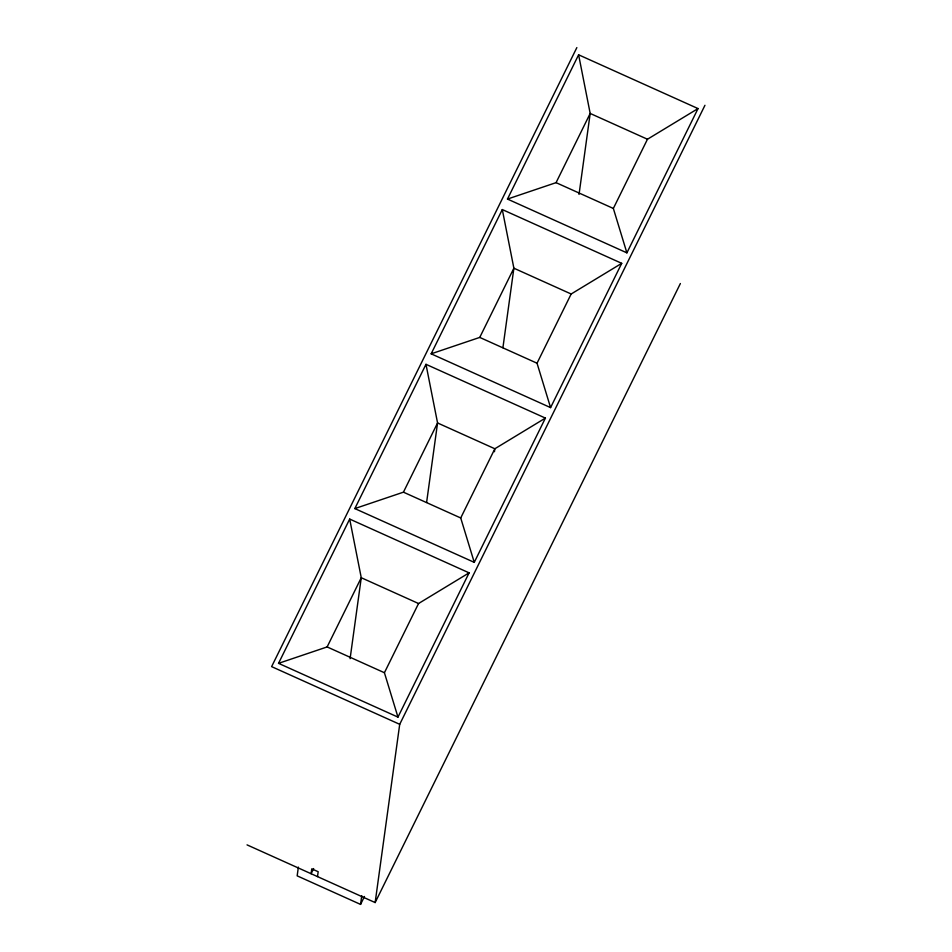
<?xml version="1.0" encoding="UTF-8"?>
<svg xmlns="http://www.w3.org/2000/svg" width="952" height="952" viewBox="0 0 952 952"><rect width="100%" height="100%" fill="white"/><g stroke="black" fill="none" stroke-linecap="round" stroke-linejoin="round"><path stroke-width="1.43" d="M298.369 867.117L297.167 875.852L360.558 904.4L364.461 896.475M317.504 876.602L318.17 871.723L311.768 868.843L311.102 873.722L313.636 868.557M350.098 658.689L361.26 577.721L349.682 519.066L469.098 572.854L397.96 717.118L278.543 663.342L349.682 519.066M360.558 904.4L361.76 895.665M426.603 502.466L437.563 422.962L425.984 364.318L545.401 418.095L474.263 562.358L354.846 508.582L425.984 364.318M247.044 844.876L375.147 902.567L399.709 724.317L704.956 105.291M502.918 347.706L513.878 268.202L502.299 209.559L621.716 263.335L550.577 407.611L431.161 353.823L502.299 209.559M494.445 451.712L494.85 448.761L545.401 418.095M579.03 194.422L590.18 113.443L578.614 54.799L698.03 108.576L626.892 252.851L507.475 199.063L578.614 54.799M576.852 47.6L271.618 666.626L399.709 724.317M278.543 663.342L327.131 646.932L361.26 577.721L418.547 603.52L469.098 572.854M354.846 508.582L403.434 492.172L437.563 422.962L494.85 448.761L460.72 517.971L474.263 562.358M431.161 353.823L479.748 337.413L513.878 268.202L571.164 294.001L621.716 263.335M507.475 199.063L556.063 182.653L590.18 113.443L647.467 139.242L698.03 108.576M397.96 717.118L384.418 672.731L418.547 603.52M550.577 407.611L537.035 363.212L571.164 294.001M626.892 252.851L613.35 208.452L647.467 139.242M375.147 902.567L680.382 283.529M556.063 182.653L613.35 208.452M479.748 337.413L537.035 363.212M403.434 492.172L460.72 517.971M327.131 646.932L384.418 672.731"/></g></svg>
